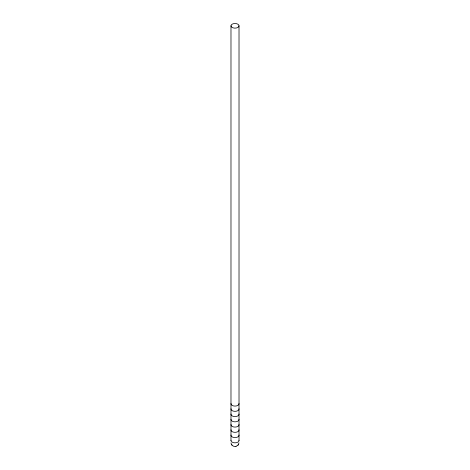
<?xml version="1.0" encoding="UTF-8"?>
<svg xmlns="http://www.w3.org/2000/svg" width="470" height="470" viewBox="0 0 470 470"><rect width="100%" height="100%" fill="white"/><g stroke="black" fill="none" stroke-linecap="round" stroke-linejoin="round"><path stroke-width="0.7" d="M238.989 442.946L238.002 445.155L235.964 446.382M238.343 444.714L238.002 445.155M236.028 446.365C233.766 447.041 231.205 445.302 231.011 442.946M231.998 445.155L231.657 444.714M239.018 25.821A4.019 2.321 0 0 1 232.991 27.83A4.019 2.321 0 0 1 232.991 23.811A4.019 2.321 0 0 1 239.018 25.821L239.018 440.513M230.982 25.821L230.982 440.513M238.995 403.524A4.019 2.321 0 0 1 235 406.086A4.019 2.321 0 0 1 231.005 403.524M238.995 435.02A4.019 2.321 0 0 1 235 437.582A4.019 2.321 0 0 1 231.005 435.02M238.995 429.774A4.019 2.321 0 0 1 235 432.335A4.019 2.321 0 0 1 231.005 429.774M238.995 408.777A4.019 2.321 0 0 1 235 411.338A4.019 2.321 0 0 1 231.005 408.777M238.995 414.023A4.019 2.321 0 0 1 235 416.585A4.019 2.321 0 0 1 231.005 414.023M238.995 424.522A4.019 2.321 0 0 1 235 427.083A4.019 2.321 0 0 1 231.005 424.522M238.995 440.272A4.019 2.321 0 0 1 235 442.834A4.019 2.321 0 0 1 231.005 440.272M238.995 419.275A4.019 2.321 0 0 1 235 421.837A4.019 2.321 0 0 1 231.005 419.275"/></g></svg>
